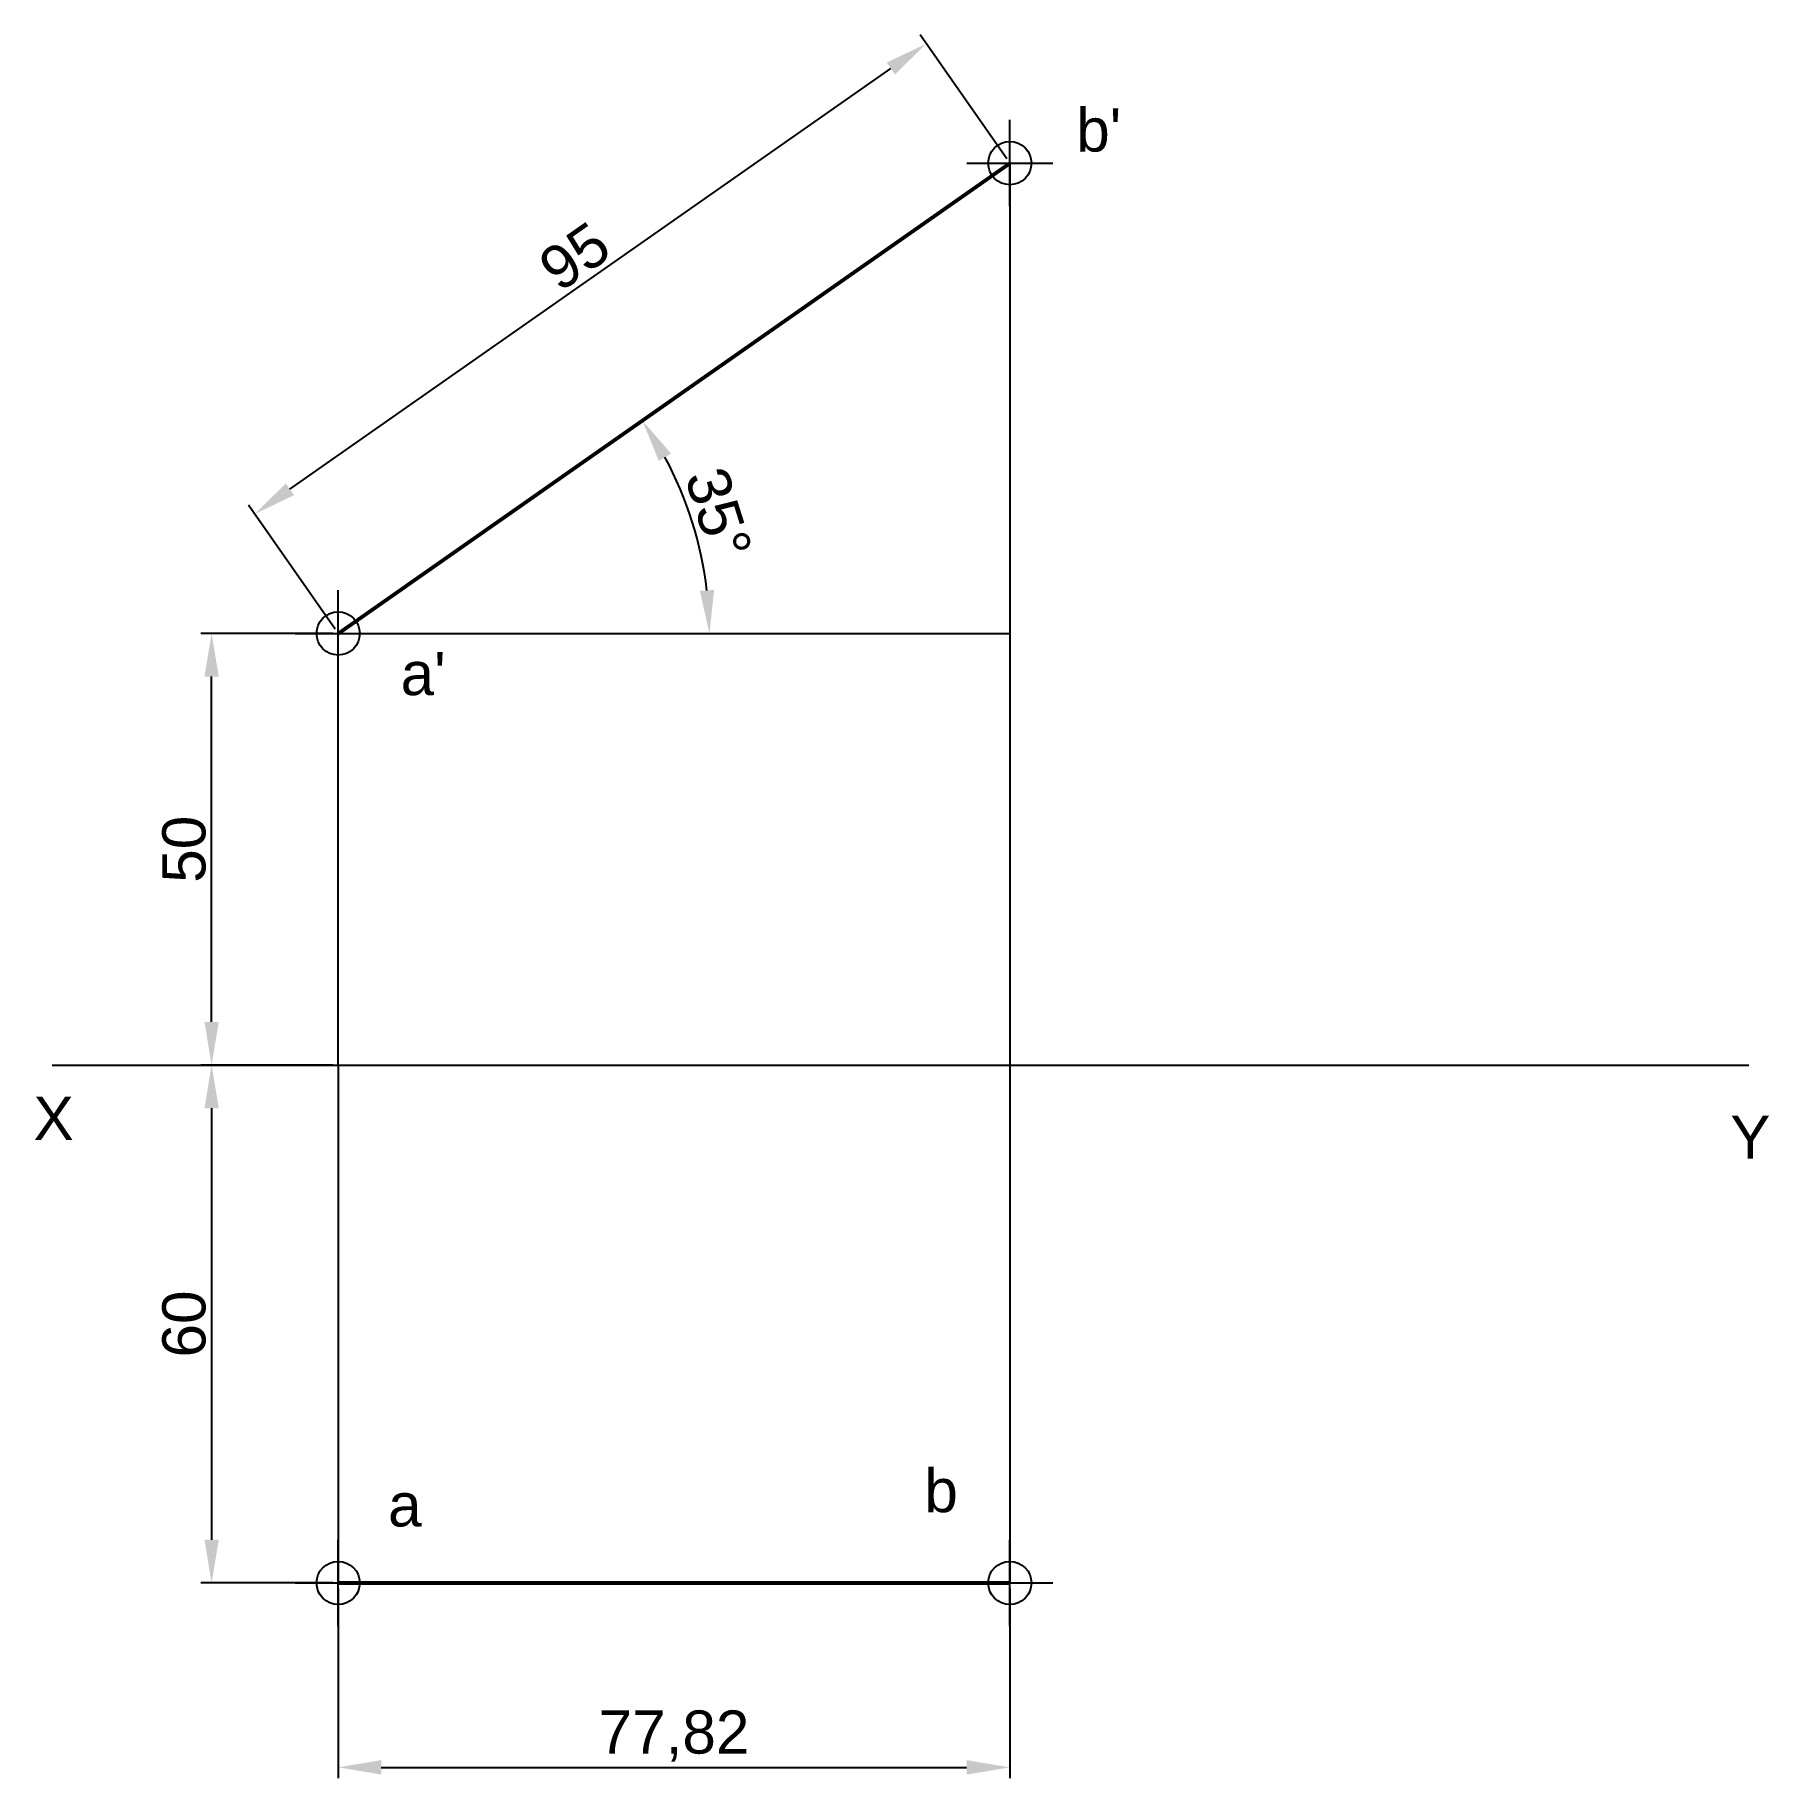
# Model space of a CAD drawing. Header units: millimetres. Extents: x 349 to 550, y 117 to 319.
import ezdxf

# ---------------------------------------------------------------- set-up
doc = ezdxf.new("R2010")
doc.units = ezdxf.units.MM
doc.header["$PDMODE"] = 34
doc.header["$PDSIZE"] = 5
doc.styles.get("Standard").update_dxf_attribs({"font": 'arial.ttf'})
doc.dimstyles.new('ISO-25', dxfattribs={"dimtxt": 5, "dimasz": 5, "dimexe": 1.25, "dimexo": 0.625, "dimtad": 1, "dimtxsty": 'Standard', "dimcen": 2.5, "dimadec": 0, "dimazin": 0, "dimtfac": 1, "dimtmove": 0, "dimatfit": 3, "dimfxl": 1, "dimarcsym": 0})

# ---------------------------------------------------------------- blocks, each defined once
blk = doc.blocks.new('*D11')
at = {"color": 0, "lineweight": -2, "transparency": 16777216}
for p, q in [((383.49, 249.19), (368.2, 249.19)), ((369.45, 204.19), (369.45, 244.19)), ((383.49, 199.19), (368.2, 199.19))]:
    blk.add_line(p, q, dxfattribs=at)
at = {"color": 0, "transparency": 16777216}
for points in [[(368.62, 244.19), (370.28, 244.19), (369.45, 249.19)], [(368.62, 204.19), (370.28, 204.19), (369.45, 199.19)]]:
    blk.add_solid(points, dxfattribs=at)
at = {"layer": 'Defpoints', "color": 0, "transparency": 16777216}
for p in [(369.45, 249.19), (384.11, 249.19), (384.11, 199.19)]:
    blk.add_point(p, dxfattribs=at)
at = {"color": 0, "transparency": 16777216, "insert": (366.27, 224.19), "char_height": 5, "attachment_point": 5, "rotation": 90}
blk.add_mtext('50', dxfattribs=at)
blk = doc.blocks.new('*D12')
at = {"color": 0, "lineweight": -2, "transparency": 16777216}
for p, q in [((383.49, 199.19), (368.2, 199.19)), ((369.45, 194.19), (369.45, 144.19)), ((383.49, 139.19), (368.2, 139.19))]:
    blk.add_line(p, q, dxfattribs=at)
at = {"color": 0, "transparency": 16777216}
for points in [[(368.62, 194.19), (370.28, 194.19), (369.45, 199.19)], [(368.62, 144.19), (370.28, 144.19), (369.45, 139.19)]]:
    blk.add_solid(points, dxfattribs=at)
at = {"layer": 'Defpoints', "color": 0, "transparency": 16777216}
for p in [(384.11, 199.19), (369.45, 139.19), (384.11, 139.19)]:
    blk.add_point(p, dxfattribs=at)
at = {"color": 0, "transparency": 16777216, "insert": (366.27, 169.19), "char_height": 5, "attachment_point": 5, "rotation": 90}
blk.add_mtext('60', dxfattribs=at)
blk = doc.blocks.new('*D13')
at = {"color": 0, "lineweight": -2, "transparency": 16777216}
for p, q in [((384.11, 138.56), (384.11, 116.57)), ((461.93, 138.56), (461.93, 116.57)), ((389.11, 117.82), (456.93, 117.82))]:
    blk.add_line(p, q, dxfattribs=at)
at = {"color": 0, "transparency": 16777216}
for points in [[(389.11, 118.66), (389.11, 116.99), (384.11, 117.82)], [(456.93, 118.66), (456.93, 116.99), (461.93, 117.82)]]:
    blk.add_solid(points, dxfattribs=at)
at = {"layer": 'Defpoints', "color": 0, "transparency": 16777216}
for p in [(384.11, 139.19), (461.93, 139.19), (461.93, 117.82)]:
    blk.add_point(p, dxfattribs=at)
at = {"color": 0, "transparency": 16777216, "insert": (423.02, 121.45), "char_height": 5, "attachment_point": 5}
blk.add_mtext('77,82', dxfattribs=at)
blk = doc.blocks.new('*D14')
at = {"color": 0, "lineweight": -2, "transparency": 16777216}
for p, q in [((461.57, 304.19), (451.53, 318.54)), ((378.52, 265.89), (448.15, 314.65)), ((383.75, 249.7), (373.71, 264.05))]:
    blk.add_line(p, q, dxfattribs=at)
at = {"color": 0, "transparency": 16777216}
for points in [[(447.67, 315.33), (448.63, 313.96), (452.24, 317.51)], [(378.04, 266.57), (379, 265.21), (374.43, 263.02)]]:
    blk.add_solid(points, dxfattribs=at)
at = {"layer": 'Defpoints', "color": 0, "transparency": 16777216}
for p in [(452.24, 317.51), (461.93, 303.68), (384.11, 249.19)]:
    blk.add_point(p, dxfattribs=at)
at = {"color": 0, "transparency": 16777216, "insert": (411.51, 292.87), "char_height": 5, "attachment_point": 5, "rotation": 35}
blk.add_mtext('95', dxfattribs=at)
blk = doc.blocks.new('*D15')
at = {"color": 0, "lineweight": -2, "transparency": 16777216}
blk.add_arc((384.11, 249.19), 43.02, 6.6635, 28.3365, dxfattribs=at)
at = {"color": 0, "transparency": 16777216}
for points in [[(421.27, 269.17), (422.68, 270.04), (419.35, 273.86)], [(427.67, 254.23), (426.01, 254.13), (427.13, 249.19)]]:
    blk.add_solid(points, dxfattribs=at)
at = {"layer": 'Defpoints', "color": 0, "transparency": 16777216}
for p in [(461.93, 303.68), (426.24, 257.89), (384.11, 249.19), (384.11, 249.19), (461.93, 249.19)]:
    blk.add_point(p, dxfattribs=at)
at = {"color": 0, "transparency": 16777216, "insert": (428.17, 263.08), "char_height": 5, "attachment_point": 5, "rotation": 287.5}
blk.add_mtext('35°', dxfattribs=at)

msp = doc.modelspace()

# ---------------------------------------------------------------- linework, layer by layer
at = {"color": 240, "lineweight": 53, "true_color": 0xed1f24}
for p, q in [((384.113, 249.189), (461.932, 303.679)), ((384.113, 139.189), (461.932, 139.189))]:
    msp.add_line(p, q, dxfattribs=at)
for p, q in [((461.932, 303.679), (461.932, 139.189)), ((384.113, 199.189), (384.113, 249.189)), ((384.113, 249.189), (461.932, 249.189)), ((350.987, 199.189), (547.571, 199.189)), ((384.113, 199.189), (384.113, 139.189))]:
    msp.add_line(p, q)
for p in [(461.932, 303.679), (384.113, 249.189), (384.113, 139.189), (461.932, 139.189)]:
    msp.add_point(p)

# ---------------------------------------------------------------- texts
for s, p in [("b'", (469.624, 305.021)), ("a'", (391.349, 242.044)), ('X', (348.815, 190.51)), ('Y', (545.399, 188.341)), ('b', (452.027, 147.384)), ('a', (389.891, 145.736))]:
    msp.add_text(s, height=5).set_placement(p)

# ---------------------------------------------------------------- dimensions: what is measured, and where the dimension line sits
dim = msp.add_aligned_dim(p1=(384.113, 249.189), p2=(461.932, 303.679), distance=16.889, dimstyle='ISO-25')
dim.commit()
dim.dimension.update_dxf_attribs({"geometry": '*D14', "text_midpoint": (411.512, 292.872)})
dim = msp.add_angular_dim_2l(base=(426.241, 257.888), line1=((384.113, 249.189), (461.932, 249.189)), line2=((384.113, 249.189), (461.932, 303.679)), dimstyle='ISO-25')
dim.commit()
dim.dimension.update_dxf_attribs({"geometry": '*D15', "text_midpoint": (428.171, 263.081)})
for base, p2, picture, middle in [((369.451, 249.189), (384.113, 249.189), '*D11', (366.273, 224.189)), ((369.451, 139.189), (384.113, 139.189), '*D12', (366.273, 169.189))]:
    dim = msp.add_linear_dim(base=base, p1=(384.113, 199.189), p2=p2, angle=90, dimstyle='ISO-25')
    dim.commit()
    dim.dimension.update_dxf_attribs({"geometry": picture, "text_midpoint": middle})
dim = msp.add_linear_dim(base=(461.932, 117.824), p1=(384.113, 139.189), p2=(461.932, 139.189), dimstyle='ISO-25')
dim.commit()
dim.dimension.update_dxf_attribs({"geometry": '*D13', "text_midpoint": (423.023, 121.454)})

doc.saveas('drawing.dxf')
